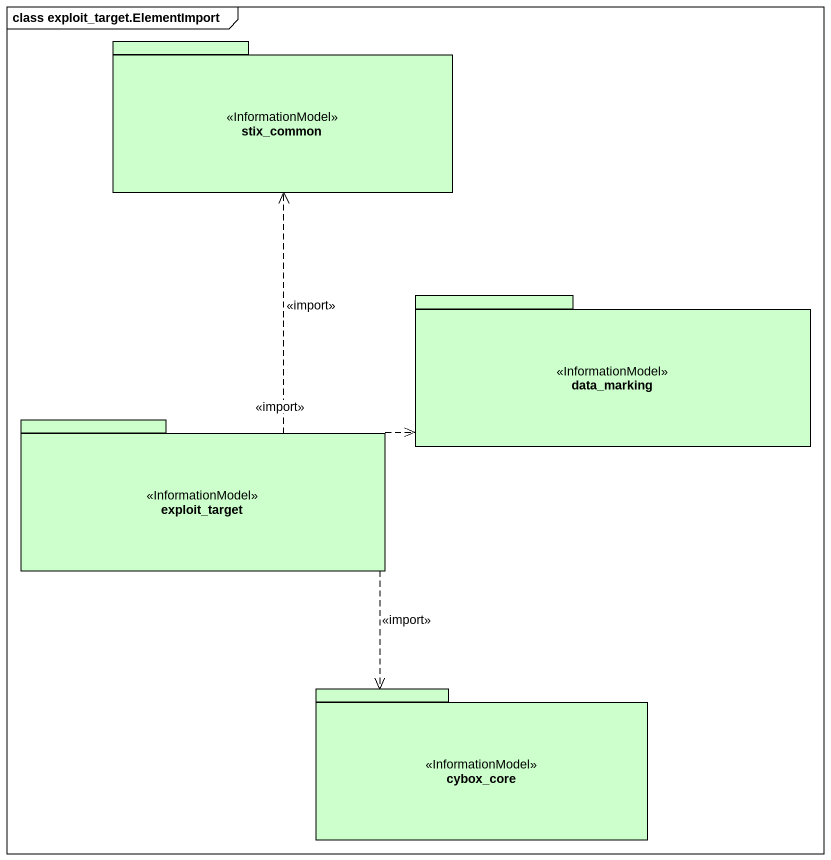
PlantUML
@startuml
mainframe class exploit_target.ElementImport
package stix_common <<InformationModel>> #CCFFCC {
}
package data_marking <<InformationModel>> #CCFFCC {
}
package exploit_target <<InformationModel>> #CCFFCC {
}
package cybox_core <<InformationModel>> #CCFFCC {
}
exploit_target .up.> stix_common : <<import>>
exploit_target .right.> data_marking : <<import>>
exploit_target ..> cybox_core : <<import>>
@enduml
